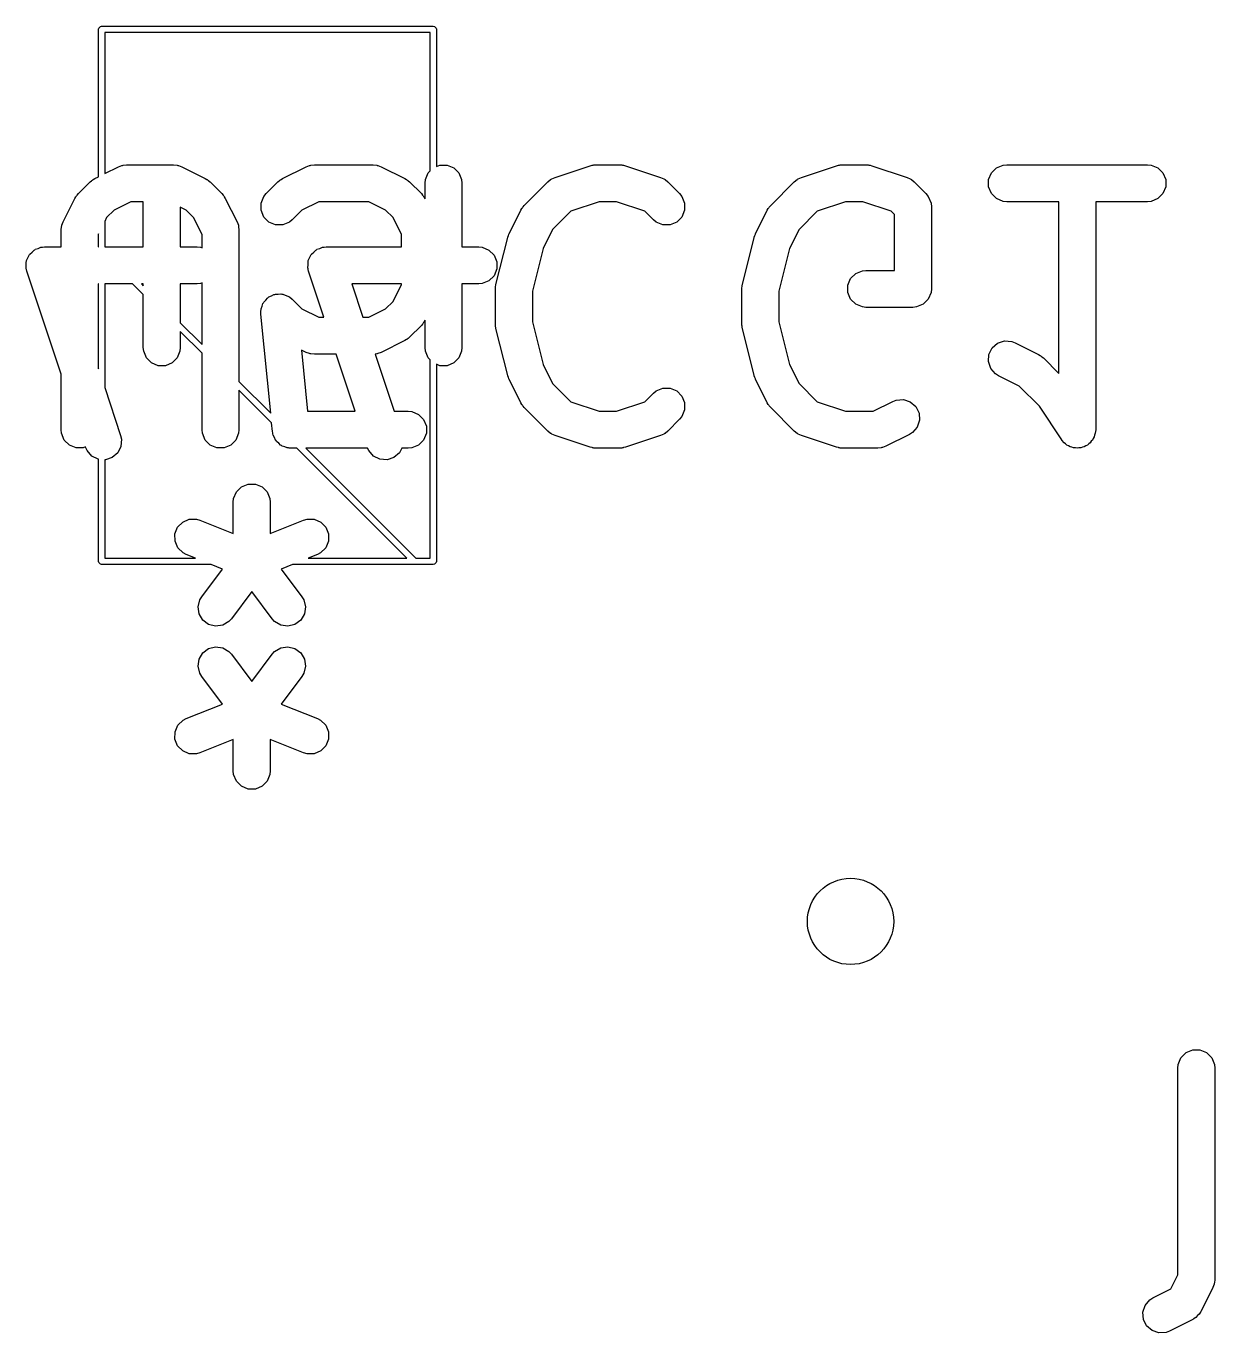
# Model space of a CAD drawing. Extents: x 0.2 to 1.77, y 0.23 to 1.37.
# Drawn here: x 1.3714 to 1.5614, y 0.6544 to 0.8631 of the extents above; entities that cross this region are included whole.
import ezdxf

# ---------------------------------------------------------------- set-up
doc = ezdxf.new("R2010")
doc.units = 0
doc.header["$MEASUREMENT"] = 0
doc.layers.add('BLACK', color=7, linetype='CONTINUOUS')

msp = doc.modelspace()

# ---------------------------------------------------------------- linework, layer by layer
at = {"layer": 'BLACK', "linetype": 'CONTINUOUS'}
for p, q in [((1.383, 0.86258), (1.38304, 0.86277)), ((1.383, 0.83903), (1.383, 0.86258)), ((1.38304, 0.86277), (1.38331, 0.86304)), ((1.38331, 0.86304), (1.3835, 0.86308)), ((1.3835, 0.86308), (1.4365, 0.86308)), ((1.384, 0.86208), (1.384, 0.83953)), ((1.436, 0.86208), (1.384, 0.86208)), ((1.436, 0.83996), (1.436, 0.86208)), ((1.4365, 0.86308), (1.43669, 0.86304)), ((1.43669, 0.86304), (1.43696, 0.86277)), ((1.43696, 0.86277), (1.437, 0.86258)), ((1.437, 0.86258), (1.437, 0.84066)), ((1.384, 0.83953), (1.38618, 0.84063)), ((1.38618, 0.84063), (1.38672, 0.84083)), ((1.38672, 0.84083), (1.38683, 0.84084)), ((1.38683, 0.84084), (1.38693, 0.84088)), ((1.38693, 0.84088), (1.3875, 0.84094)), ((1.3875, 0.84094), (1.395, 0.84094)), ((1.395, 0.84094), (1.39558, 0.84088)), ((1.39558, 0.84088), (1.39568, 0.84084)), ((1.39568, 0.84084), (1.39578, 0.84083)), ((1.39578, 0.84083), (1.39632, 0.84063)), ((1.39632, 0.84063), (1.40007, 0.83875)), ((1.41243, 0.83875), (1.41618, 0.84063)), ((1.41618, 0.84063), (1.41672, 0.84083)), ((1.41672, 0.84083), (1.41683, 0.84084)), ((1.41683, 0.84084), (1.41692, 0.84088)), ((1.41692, 0.84088), (1.4175, 0.84094)), ((1.4175, 0.84094), (1.42687, 0.84094)), ((1.42687, 0.84094), (1.42745, 0.84088)), ((1.42745, 0.84088), (1.42755, 0.84084)), ((1.42755, 0.84084), (1.42765, 0.84083)), ((1.42765, 0.84083), (1.42819, 0.84063)), ((1.42819, 0.84063), (1.43194, 0.83875)), ((1.43523, 0.83856), (1.43567, 0.83963)), ((1.43567, 0.83963), (1.436, 0.83996)), ((1.437, 0.84066), (1.43755, 0.84088)), ((1.43755, 0.84088), (1.4387, 0.84088)), ((1.4387, 0.84088), (1.43976, 0.84044)), ((1.43976, 0.84044), (1.44058, 0.83963)), ((1.44058, 0.83963), (1.44102, 0.83856)), ((1.45594, 0.83891), (1.46156, 0.84079)), ((1.46156, 0.84079), (1.46185, 0.84085)), ((1.46185, 0.84085), (1.46192, 0.84088)), ((1.46192, 0.84088), (1.46202, 0.84089)), ((1.46202, 0.84089), (1.46212, 0.84091)), ((1.46212, 0.84091), (1.4622, 0.84091)), ((1.4622, 0.84091), (1.46249, 0.84094)), ((1.46249, 0.84094), (1.46624, 0.84094)), ((1.46624, 0.84094), (1.46653, 0.84091)), ((1.46653, 0.84091), (1.46661, 0.84091)), ((1.46661, 0.84091), (1.46671, 0.84089)), ((1.46671, 0.84089), (1.46682, 0.84088)), ((1.46682, 0.84088), (1.46689, 0.84085)), ((1.46689, 0.84085), (1.46718, 0.84079)), ((1.46718, 0.84079), (1.4728, 0.83891)), ((1.49531, 0.83891), (1.50093, 0.84079)), ((1.50093, 0.84079), (1.50122, 0.84085)), ((1.50122, 0.84085), (1.50129, 0.84088)), ((1.50129, 0.84088), (1.50139, 0.84089)), ((1.50139, 0.84089), (1.50149, 0.84091)), ((1.50149, 0.84091), (1.50157, 0.84091)), ((1.50157, 0.84091), (1.50186, 0.84094)), ((1.50186, 0.84094), (1.50561, 0.84094)), ((1.50561, 0.84094), (1.5059, 0.84091)), ((1.5059, 0.84091), (1.50598, 0.84091)), ((1.50598, 0.84091), (1.50608, 0.84089)), ((1.50608, 0.84089), (1.50619, 0.84088)), ((1.50619, 0.84088), (1.50626, 0.84085)), ((1.50626, 0.84085), (1.50655, 0.84079)), ((1.50655, 0.84079), (1.51217, 0.83891)), ((1.52521, 0.83856), (1.52566, 0.83963)), ((1.52566, 0.83963), (1.52647, 0.84044)), ((1.52647, 0.84044), (1.52753, 0.84088)), ((1.52753, 0.84088), (1.52811, 0.84094)), ((1.52811, 0.84094), (1.55061, 0.84094)), ((1.55061, 0.84094), (1.55118, 0.84088)), ((1.55118, 0.84088), (1.55225, 0.84044)), ((1.55225, 0.84044), (1.55306, 0.83963)), ((1.55306, 0.83963), (1.5535, 0.83856)), ((1.37979, 0.83632), (1.38167, 0.8382)), ((1.38167, 0.8382), (1.38189, 0.83838)), ((1.38189, 0.83838), (1.38194, 0.83844)), ((1.38194, 0.83844), (1.38203, 0.8385)), ((1.38203, 0.8385), (1.38211, 0.83857)), ((1.38211, 0.83857), (1.38218, 0.8386)), ((1.38218, 0.8386), (1.38243, 0.83875)), ((1.38243, 0.83875), (1.383, 0.83903)), ((1.40007, 0.83875), (1.40032, 0.8386)), ((1.40032, 0.8386), (1.40039, 0.83857)), ((1.40039, 0.83857), (1.40047, 0.8385)), ((1.40047, 0.8385), (1.40056, 0.83844)), ((1.40056, 0.83844), (1.40061, 0.83838)), ((1.40061, 0.83838), (1.40084, 0.8382)), ((1.40084, 0.8382), (1.40271, 0.83632)), ((1.40979, 0.83632), (1.41166, 0.8382)), ((1.41166, 0.8382), (1.41189, 0.83838)), ((1.41189, 0.83838), (1.41194, 0.83844)), ((1.41194, 0.83844), (1.41203, 0.8385)), ((1.41203, 0.8385), (1.41211, 0.83857)), ((1.41211, 0.83857), (1.41218, 0.8386)), ((1.41218, 0.8386), (1.41243, 0.83875)), ((1.43194, 0.83875), (1.43219, 0.8386)), ((1.43219, 0.8386), (1.43226, 0.83857)), ((1.43226, 0.83857), (1.43234, 0.8385)), ((1.43234, 0.8385), (1.43243, 0.83844)), ((1.43243, 0.83844), (1.43248, 0.83838)), ((1.43248, 0.83838), (1.43271, 0.8382)), ((1.43271, 0.8382), (1.43459, 0.83632)), ((1.43517, 0.83799), (1.43523, 0.83856)), ((1.43517, 0.83549), (1.43517, 0.83799)), ((1.44102, 0.83856), (1.44107, 0.83799)), ((1.44107, 0.83799), (1.44107, 0.82781)), ((1.45103, 0.83445), (1.45478, 0.8382)), ((1.45478, 0.8382), (1.45523, 0.83857)), ((1.45523, 0.83857), (1.45533, 0.83861)), ((1.45533, 0.83861), (1.45541, 0.83868)), ((1.45541, 0.83868), (1.45594, 0.83891)), ((1.4728, 0.83891), (1.47333, 0.83868)), ((1.47333, 0.83868), (1.47341, 0.83861)), ((1.47341, 0.83861), (1.47351, 0.83857)), ((1.47351, 0.83857), (1.47396, 0.8382)), ((1.47396, 0.8382), (1.47583, 0.83632)), ((1.4904, 0.83445), (1.49415, 0.8382)), ((1.49415, 0.8382), (1.4946, 0.83857)), ((1.4946, 0.83857), (1.4947, 0.83861)), ((1.4947, 0.83861), (1.49478, 0.83868)), ((1.49478, 0.83868), (1.49531, 0.83891)), ((1.51217, 0.83891), (1.5127, 0.83868)), ((1.5127, 0.83868), (1.51278, 0.83861)), ((1.51278, 0.83861), (1.51288, 0.83857)), ((1.51288, 0.83857), (1.51333, 0.8382)), ((1.51333, 0.8382), (1.5152, 0.83632)), ((1.52521, 0.83741), (1.52521, 0.83856)), ((1.52566, 0.83634), (1.52521, 0.83741)), ((1.5535, 0.83741), (1.55306, 0.83634)), ((1.5535, 0.83856), (1.5535, 0.83741)), ((1.37736, 0.83181), (1.37924, 0.83556)), ((1.37924, 0.83556), (1.37939, 0.8358)), ((1.37939, 0.8358), (1.37942, 0.83588)), ((1.37942, 0.83588), (1.37949, 0.83596)), ((1.37949, 0.83596), (1.37955, 0.83605)), ((1.37955, 0.83605), (1.3796, 0.8361)), ((1.3796, 0.8361), (1.37979, 0.83632)), ((1.3882, 0.83503), (1.3855, 0.83368)), ((1.39017, 0.83503), (1.3882, 0.83503)), ((1.39017, 0.82781), (1.39017, 0.83503)), ((1.40271, 0.83632), (1.4029, 0.8361)), ((1.4029, 0.8361), (1.40296, 0.83605)), ((1.40296, 0.83605), (1.40301, 0.83596)), ((1.40301, 0.83596), (1.40308, 0.83588)), ((1.40308, 0.83588), (1.40311, 0.8358)), ((1.40311, 0.8358), (1.40327, 0.83556)), ((1.40327, 0.83556), (1.40514, 0.83181)), ((1.40898, 0.83481), (1.40942, 0.83588)), ((1.40942, 0.83588), (1.40979, 0.83632)), ((1.4182, 0.83503), (1.4155, 0.83368)), ((1.42618, 0.83503), (1.4182, 0.83503)), ((1.42887, 0.83368), (1.42618, 0.83503)), ((1.43459, 0.83632), (1.43477, 0.8361)), ((1.43477, 0.8361), (1.43483, 0.83605)), ((1.43483, 0.83605), (1.43489, 0.83596)), ((1.43489, 0.83596), (1.43495, 0.83588)), ((1.43495, 0.83588), (1.43498, 0.8358)), ((1.43498, 0.8358), (1.43514, 0.83556)), ((1.43514, 0.83556), (1.43517, 0.83549)), ((1.46297, 0.83503), (1.45846, 0.83353)), ((1.46576, 0.83503), (1.46297, 0.83503)), ((1.47027, 0.83353), (1.46576, 0.83503)), ((1.47583, 0.83632), (1.4762, 0.83588)), ((1.4762, 0.83588), (1.47664, 0.83481)), ((1.50234, 0.83503), (1.49783, 0.83353)), ((1.50513, 0.83503), (1.50234, 0.83503)), ((1.50964, 0.83353), (1.50513, 0.83503)), ((1.5152, 0.83632), (1.51557, 0.83588)), ((1.51557, 0.83588), (1.51601, 0.83481)), ((1.52647, 0.83553), (1.52566, 0.83634)), ((1.52753, 0.83509), (1.52647, 0.83553)), ((1.52811, 0.83503), (1.52753, 0.83509)), ((1.53641, 0.83503), (1.52811, 0.83503)), ((1.53641, 0.80762), (1.53641, 0.83503)), ((1.55061, 0.83503), (1.54231, 0.83503)), ((1.54231, 0.83503), (1.54231, 0.79861)), ((1.55118, 0.83509), (1.55061, 0.83503)), ((1.55225, 0.83553), (1.55118, 0.83509)), ((1.55306, 0.83634), (1.55225, 0.83553)), ((1.3855, 0.83368), (1.38431, 0.83249)), ((1.397, 0.83368), (1.39608, 0.83414)), ((1.39608, 0.83414), (1.39608, 0.82781)), ((1.3982, 0.83249), (1.397, 0.83368)), ((1.40898, 0.83366), (1.40898, 0.83481)), ((1.40942, 0.83259), (1.40898, 0.83366)), ((1.4155, 0.83368), (1.41396, 0.83215)), ((1.43007, 0.83249), (1.42887, 0.83368)), ((1.4486, 0.82993), (1.45048, 0.83368)), ((1.45048, 0.83368), (1.45063, 0.83393)), ((1.45063, 0.83393), (1.45066, 0.834)), ((1.45066, 0.834), (1.45073, 0.83408)), ((1.45073, 0.83408), (1.45079, 0.83417)), ((1.45079, 0.83417), (1.45085, 0.83422)), ((1.45085, 0.83422), (1.45103, 0.83445)), ((1.45846, 0.83353), (1.45555, 0.83061)), ((1.47165, 0.83215), (1.47027, 0.83353)), ((1.47664, 0.83366), (1.4762, 0.83259)), ((1.47664, 0.83481), (1.47664, 0.83366)), ((1.48797, 0.82993), (1.48985, 0.83368)), ((1.48985, 0.83368), (1.49, 0.83393)), ((1.49, 0.83393), (1.49003, 0.834)), ((1.49003, 0.834), (1.4901, 0.83408)), ((1.4901, 0.83408), (1.49016, 0.83417)), ((1.49016, 0.83417), (1.49022, 0.83422)), ((1.49022, 0.83422), (1.4904, 0.83445)), ((1.49783, 0.83353), (1.49492, 0.83061)), ((1.51016, 0.83301), (1.50964, 0.83353)), ((1.51016, 0.82406), (1.51016, 0.83301)), ((1.51601, 0.83481), (1.51606, 0.83424)), ((1.51606, 0.83424), (1.51606, 0.82111)), ((1.37705, 0.83049), (1.37711, 0.83106)), ((1.37711, 0.83106), (1.37715, 0.83116)), ((1.37715, 0.83116), (1.37716, 0.83127)), ((1.37716, 0.83127), (1.37736, 0.83181)), ((1.38431, 0.83249), (1.384, 0.83188)), ((1.384, 0.83188), (1.384, 0.82781)), ((1.39955, 0.82979), (1.3982, 0.83249)), ((1.40514, 0.83181), (1.40535, 0.83127)), ((1.40535, 0.83127), (1.40536, 0.83116)), ((1.40536, 0.83116), (1.4054, 0.83106)), ((1.4054, 0.83106), (1.40545, 0.83049)), ((1.41023, 0.83178), (1.40942, 0.83259)), ((1.4113, 0.83134), (1.41023, 0.83178)), ((1.41245, 0.83134), (1.4113, 0.83134)), ((1.41352, 0.83178), (1.41245, 0.83134)), ((1.41396, 0.83215), (1.41352, 0.83178)), ((1.43142, 0.82979), (1.43007, 0.83249)), ((1.4721, 0.83178), (1.47165, 0.83215)), ((1.47317, 0.83134), (1.4721, 0.83178)), ((1.47432, 0.83134), (1.47317, 0.83134)), ((1.47538, 0.83178), (1.47432, 0.83134)), ((1.4762, 0.83259), (1.47538, 0.83178)), ((1.37705, 0.82781), (1.37705, 0.83049)), ((1.383, 0.82988), (1.38296, 0.82979)), ((1.38296, 0.82979), (1.38296, 0.82781)), ((1.383, 0.82781), (1.383, 0.82988)), ((1.39955, 0.82767), (1.39955, 0.82979)), ((1.40545, 0.83049), (1.40545, 0.80633)), ((1.43142, 0.82781), (1.43142, 0.82979)), ((1.44651, 0.82183), (1.44838, 0.82933)), ((1.44838, 0.82933), (1.4484, 0.82937)), ((1.4484, 0.82939), (1.44849, 0.82963)), ((1.4484, 0.82937), (1.4484, 0.82939)), ((1.44849, 0.82963), (1.44857, 0.82987)), ((1.44857, 0.82987), (1.44859, 0.82989)), ((1.44859, 0.82989), (1.4486, 0.82993)), ((1.45555, 0.83061), (1.45403, 0.82758)), ((1.48588, 0.82183), (1.48775, 0.82933)), ((1.48775, 0.82933), (1.48777, 0.82937)), ((1.48777, 0.82939), (1.48786, 0.82963)), ((1.48777, 0.82937), (1.48777, 0.82939)), ((1.48786, 0.82963), (1.48795, 0.82987)), ((1.48795, 0.82987), (1.48796, 0.82989)), ((1.48796, 0.82989), (1.48797, 0.82993)), ((1.49492, 0.83061), (1.4934, 0.82758)), ((1.37192, 0.8265), (1.372, 0.82658)), ((1.372, 0.82658), (1.37205, 0.82667)), ((1.37205, 0.82667), (1.3724, 0.82698)), ((1.3724, 0.82698), (1.37274, 0.82732)), ((1.37274, 0.82732), (1.37284, 0.82736)), ((1.37284, 0.82736), (1.37292, 0.82743)), ((1.37292, 0.82743), (1.37337, 0.82758)), ((1.37337, 0.82758), (1.3738, 0.82776)), ((1.3738, 0.82776), (1.37395, 0.82777)), ((1.37395, 0.82777), (1.37401, 0.82779)), ((1.37401, 0.82779), (1.37409, 0.82779)), ((1.37409, 0.82779), (1.37438, 0.82781)), ((1.37438, 0.82781), (1.37705, 0.82781)), ((1.38296, 0.82781), (1.383, 0.82781)), ((1.384, 0.82781), (1.39017, 0.82781)), ((1.39608, 0.82781), (1.39875, 0.82781)), ((1.39875, 0.82781), (1.39933, 0.82776)), ((1.39933, 0.82776), (1.39955, 0.82767)), ((1.41692, 0.8265), (1.41699, 0.82658)), ((1.41699, 0.82658), (1.41704, 0.82667)), ((1.41704, 0.82667), (1.4174, 0.82698)), ((1.4174, 0.82698), (1.41773, 0.82732)), ((1.41773, 0.82732), (1.41783, 0.82736)), ((1.41783, 0.82736), (1.41791, 0.82743)), ((1.41791, 0.82743), (1.41836, 0.82758)), ((1.41836, 0.82758), (1.4188, 0.82776)), ((1.4188, 0.82776), (1.41895, 0.82777)), ((1.41895, 0.82777), (1.419, 0.82779)), ((1.419, 0.82779), (1.41908, 0.82779)), ((1.41908, 0.82779), (1.41937, 0.82781)), ((1.41937, 0.82781), (1.43142, 0.82781)), ((1.44107, 0.82781), (1.44375, 0.82781)), ((1.44375, 0.82781), (1.44432, 0.82776)), ((1.44432, 0.82776), (1.44539, 0.82732)), ((1.44539, 0.82732), (1.4462, 0.8265)), ((1.45403, 0.82758), (1.45232, 0.82075)), ((1.4934, 0.82758), (1.49169, 0.82075)), ((1.37145, 0.82449), (1.37148, 0.82496)), ((1.37148, 0.82434), (1.37145, 0.82449)), ((1.37148, 0.82544), (1.37152, 0.82554)), ((1.37148, 0.82496), (1.37148, 0.82544)), ((1.37152, 0.82554), (1.37153, 0.82564)), ((1.37153, 0.82564), (1.37174, 0.82606)), ((1.37174, 0.82606), (1.37192, 0.8265)), ((1.41644, 0.82449), (1.41648, 0.82496)), ((1.41648, 0.82434), (1.41644, 0.82449)), ((1.41648, 0.82544), (1.41652, 0.82554)), ((1.41648, 0.82496), (1.41648, 0.82544)), ((1.41652, 0.82554), (1.41653, 0.82564)), ((1.41653, 0.82564), (1.41674, 0.82606)), ((1.41674, 0.82606), (1.41692, 0.8265)), ((1.4462, 0.8265), (1.44664, 0.82544)), ((1.44664, 0.82544), (1.44664, 0.82429)), ((1.37148, 0.82429), (1.37148, 0.82434)), ((1.37151, 0.82421), (1.37148, 0.82429)), ((1.37158, 0.82393), (1.37151, 0.82421)), ((1.37705, 0.80751), (1.37158, 0.82393)), ((1.41648, 0.82429), (1.41648, 0.82434)), ((1.41651, 0.82421), (1.41648, 0.82429)), ((1.41657, 0.82393), (1.41651, 0.82421)), ((1.41903, 0.81657), (1.41657, 0.82393)), ((1.44539, 0.82241), (1.44432, 0.82197)), ((1.4462, 0.82322), (1.44539, 0.82241)), ((1.44664, 0.82429), (1.4462, 0.82322)), ((1.50272, 0.82169), (1.50316, 0.82275)), ((1.50316, 0.82275), (1.50397, 0.82357)), ((1.50397, 0.82357), (1.50504, 0.82401)), ((1.50504, 0.82401), (1.50561, 0.82406)), ((1.50561, 0.82406), (1.51016, 0.82406)), ((1.383, 0.82191), (1.38296, 0.82191)), ((1.38296, 0.82191), (1.38296, 0.80847)), ((1.383, 0.80834), (1.383, 0.82191)), ((1.38846, 0.82191), (1.384, 0.82191)), ((1.384, 0.82191), (1.384, 0.80534)), ((1.39017, 0.8202), (1.38846, 0.82191)), ((1.39017, 0.82191), (1.38988, 0.82191)), ((1.38988, 0.82191), (1.39017, 0.82161)), ((1.39017, 0.82161), (1.39017, 0.82191)), ((1.39875, 0.82191), (1.39608, 0.82191)), ((1.39608, 0.82191), (1.39608, 0.81571)), ((1.39933, 0.82197), (1.39875, 0.82191)), ((1.39955, 0.82206), (1.39933, 0.82197)), ((1.39955, 0.81224), (1.39955, 0.82206)), ((1.41173, 0.82026), (1.41216, 0.8203)), ((1.41216, 0.8203), (1.4123, 0.82026)), ((1.43142, 0.82191), (1.42347, 0.82191)), ((1.42347, 0.82191), (1.42525, 0.81657)), ((1.43007, 0.81911), (1.43142, 0.82181)), ((1.43142, 0.82181), (1.43142, 0.82191)), ((1.44375, 0.82191), (1.44107, 0.82191)), ((1.44107, 0.82191), (1.44107, 0.81174)), ((1.44432, 0.82197), (1.44375, 0.82191)), ((1.44642, 0.82126), (1.44645, 0.82147)), ((1.44643, 0.82121), (1.44642, 0.82126)), ((1.44642, 0.82111), (1.44643, 0.82121)), ((1.44642, 0.81549), (1.44642, 0.82111)), ((1.44645, 0.82147), (1.44647, 0.82169)), ((1.44647, 0.82169), (1.44649, 0.82173)), ((1.44649, 0.82173), (1.44651, 0.82183)), ((1.45232, 0.82075), (1.45232, 0.81585)), ((1.48579, 0.82126), (1.48582, 0.82147)), ((1.4858, 0.82121), (1.48579, 0.82126)), ((1.48579, 0.82111), (1.4858, 0.82121)), ((1.48579, 0.81549), (1.48579, 0.82111)), ((1.48582, 0.82147), (1.48584, 0.82169)), ((1.48584, 0.82169), (1.48586, 0.82173)), ((1.48586, 0.82173), (1.48588, 0.82183)), ((1.49169, 0.82075), (1.49169, 0.81585)), ((1.50272, 0.82054), (1.50272, 0.82169)), ((1.50316, 0.81947), (1.50272, 0.82054)), ((1.51601, 0.82054), (1.51557, 0.81947)), ((1.51606, 0.82111), (1.51601, 0.82054)), ((1.39017, 0.81174), (1.39017, 0.8202)), ((1.40898, 0.81794), (1.40914, 0.81834)), ((1.40914, 0.81834), (1.40927, 0.81875)), ((1.40927, 0.81875), (1.40936, 0.81887)), ((1.40936, 0.81887), (1.40942, 0.819)), ((1.40942, 0.819), (1.40972, 0.81931)), ((1.40972, 0.81931), (1.41, 0.81964)), ((1.41, 0.81964), (1.41013, 0.81971)), ((1.41013, 0.81971), (1.41023, 0.81982)), ((1.41023, 0.81982), (1.41063, 0.81998)), ((1.41063, 0.81998), (1.41101, 0.82019)), ((1.41101, 0.82019), (1.41116, 0.8202)), ((1.41116, 0.8202), (1.4113, 0.82026)), ((1.4113, 0.82026), (1.41173, 0.82026)), ((1.4123, 0.82026), (1.41245, 0.82026)), ((1.41245, 0.82026), (1.41285, 0.82009)), ((1.41285, 0.82009), (1.41326, 0.81997)), ((1.41326, 0.81997), (1.41338, 0.81987)), ((1.41338, 0.81987), (1.41352, 0.81982)), ((1.41352, 0.81982), (1.41396, 0.81945)), ((1.41396, 0.81945), (1.4155, 0.81791)), ((1.42887, 0.81791), (1.43007, 0.81911)), ((1.50397, 0.81866), (1.50316, 0.81947)), ((1.50504, 0.81822), (1.50397, 0.81866)), ((1.50561, 0.81816), (1.50504, 0.81822)), ((1.51369, 0.81822), (1.51311, 0.81816)), ((1.51475, 0.81866), (1.51369, 0.81822)), ((1.51557, 0.81947), (1.51475, 0.81866)), ((1.40894, 0.81765), (1.40898, 0.81779)), ((1.40894, 0.81707), (1.40894, 0.81765)), ((1.41052, 0.80127), (1.40894, 0.81707)), ((1.40898, 0.81779), (1.40898, 0.81794)), ((1.4155, 0.81791), (1.4182, 0.81657)), ((1.4182, 0.81657), (1.41903, 0.81657)), ((1.42525, 0.81657), (1.42618, 0.81657)), ((1.42618, 0.81657), (1.42887, 0.81791)), ((1.43517, 0.8161), (1.43514, 0.81604)), ((1.43517, 0.81174), (1.43517, 0.8161)), ((1.51311, 0.81816), (1.50561, 0.81816)), ((1.39608, 0.81571), (1.39955, 0.81224)), ((1.39955, 0.81082), (1.39608, 0.81429)), ((1.39608, 0.81429), (1.39608, 0.81174)), ((1.43459, 0.81527), (1.43271, 0.8134)), ((1.43477, 0.8155), (1.43459, 0.81527)), ((1.43483, 0.81555), (1.43477, 0.8155)), ((1.43489, 0.81564), (1.43483, 0.81555)), ((1.43495, 0.81572), (1.43489, 0.81564)), ((1.43498, 0.81579), (1.43495, 0.81572)), ((1.43514, 0.81604), (1.43498, 0.81579)), ((1.44643, 0.81539), (1.44642, 0.81549)), ((1.44642, 0.81534), (1.44643, 0.81539)), ((1.44645, 0.81513), (1.44642, 0.81534)), ((1.44647, 0.81491), (1.44645, 0.81513)), ((1.44649, 0.81487), (1.44647, 0.81491)), ((1.44651, 0.81477), (1.44649, 0.81487)), ((1.44838, 0.80727), (1.44651, 0.81477)), ((1.45232, 0.81585), (1.45403, 0.80902)), ((1.4858, 0.81539), (1.48579, 0.81549)), ((1.48579, 0.81534), (1.4858, 0.81539)), ((1.48582, 0.81513), (1.48579, 0.81534)), ((1.48584, 0.81491), (1.48582, 0.81513)), ((1.48586, 0.81487), (1.48584, 0.81491)), ((1.48588, 0.81477), (1.48586, 0.81487)), ((1.48775, 0.80727), (1.48588, 0.81477)), ((1.49169, 0.81585), (1.4934, 0.80902)), ((1.43194, 0.81285), (1.42819, 0.81097)), ((1.43219, 0.813), (1.43194, 0.81285)), ((1.43226, 0.81303), (1.43219, 0.813)), ((1.43234, 0.8131), (1.43226, 0.81303)), ((1.43243, 0.81316), (1.43234, 0.8131)), ((1.43248, 0.81321), (1.43243, 0.81316)), ((1.43271, 0.8134), (1.43248, 0.81321)), ((1.52578, 0.81167), (1.52665, 0.81243)), ((1.52665, 0.81243), (1.52774, 0.81279)), ((1.52774, 0.81279), (1.52889, 0.81271)), ((1.52889, 0.81271), (1.52943, 0.8125)), ((1.52943, 0.8125), (1.53318, 0.81063)), ((1.39023, 0.81116), (1.39017, 0.81174)), ((1.39067, 0.8101), (1.39023, 0.81116)), ((1.39149, 0.80928), (1.39067, 0.8101)), ((1.39558, 0.8101), (1.39477, 0.80928)), ((1.39602, 0.81116), (1.39558, 0.8101)), ((1.39608, 0.81174), (1.39602, 0.81116)), ((1.39955, 0.79861), (1.39955, 0.81082)), ((1.41618, 0.81097), (1.41544, 0.81134)), ((1.41544, 0.81134), (1.41642, 0.80157)), ((1.41672, 0.81077), (1.41618, 0.81097)), ((1.41683, 0.81076), (1.41672, 0.81077)), ((1.41692, 0.81072), (1.41683, 0.81076)), ((1.4175, 0.81066), (1.41692, 0.81072)), ((1.421, 0.81066), (1.4175, 0.81066)), ((1.42403, 0.80157), (1.421, 0.81066)), ((1.42745, 0.81072), (1.42721, 0.81069)), ((1.42721, 0.81069), (1.43025, 0.80157)), ((1.42755, 0.81076), (1.42745, 0.81072)), ((1.42765, 0.81077), (1.42755, 0.81076)), ((1.42819, 0.81097), (1.42765, 0.81077)), ((1.43523, 0.81116), (1.43517, 0.81174)), ((1.43567, 0.8101), (1.43523, 0.81116)), ((1.436, 0.80976), (1.43567, 0.8101)), ((1.44058, 0.8101), (1.43976, 0.80928)), ((1.44102, 0.81116), (1.44058, 0.8101)), ((1.44107, 0.81174), (1.44102, 0.81116)), ((1.52518, 0.80949), (1.52526, 0.81064)), ((1.52526, 0.81064), (1.52578, 0.81167)), ((1.53318, 0.81063), (1.53343, 0.81047)), ((1.53343, 0.81047), (1.5335, 0.81044)), ((1.5335, 0.81044), (1.53358, 0.81038)), ((1.53358, 0.81038), (1.53367, 0.81032)), ((1.53367, 0.81032), (1.53372, 0.81026)), ((1.53372, 0.81026), (1.53395, 0.81008)), ((1.53395, 0.81008), (1.53641, 0.80762)), ((1.38296, 0.80847), (1.383, 0.80834)), ((1.39255, 0.80884), (1.39149, 0.80928)), ((1.3937, 0.80884), (1.39255, 0.80884)), ((1.39477, 0.80928), (1.3937, 0.80884)), ((1.436, 0.77808), (1.436, 0.80976)), ((1.43755, 0.80884), (1.437, 0.80907)), ((1.437, 0.80907), (1.437, 0.77758)), ((1.4387, 0.80884), (1.43755, 0.80884)), ((1.43976, 0.80928), (1.4387, 0.80884)), ((1.45403, 0.80902), (1.45555, 0.80599)), ((1.4934, 0.80902), (1.49492, 0.80599)), ((1.52554, 0.8084), (1.52518, 0.80949)), ((1.5263, 0.80753), (1.52554, 0.8084)), ((1.37705, 0.79861), (1.37705, 0.80751)), ((1.40545, 0.80633), (1.41052, 0.80127)), ((1.4484, 0.80723), (1.44838, 0.80727)), ((1.4484, 0.80721), (1.4484, 0.80723)), ((1.44849, 0.80697), (1.4484, 0.80721)), ((1.44857, 0.80673), (1.44849, 0.80697)), ((1.44859, 0.80671), (1.44857, 0.80673)), ((1.4486, 0.80667), (1.44859, 0.80671)), ((1.45048, 0.80292), (1.4486, 0.80667)), ((1.45555, 0.80599), (1.45846, 0.80307)), ((1.48777, 0.80723), (1.48775, 0.80727)), ((1.48777, 0.80721), (1.48777, 0.80723)), ((1.48786, 0.80697), (1.48777, 0.80721)), ((1.48795, 0.80673), (1.48786, 0.80697)), ((1.48796, 0.80671), (1.48795, 0.80673)), ((1.48797, 0.80667), (1.48796, 0.80671)), ((1.48985, 0.80292), (1.48797, 0.80667)), ((1.49492, 0.80599), (1.49783, 0.80307)), ((1.52679, 0.80722), (1.5263, 0.80753)), ((1.53011, 0.80556), (1.52679, 0.80722)), ((1.384, 0.80534), (1.38655, 0.79767)), ((1.41067, 0.7997), (1.40545, 0.80492)), ((1.40545, 0.80492), (1.40545, 0.79861)), ((1.47027, 0.80307), (1.47165, 0.80445)), ((1.47165, 0.80445), (1.4721, 0.80482)), ((1.4721, 0.80482), (1.47317, 0.80526)), ((1.47317, 0.80526), (1.47432, 0.80526)), ((1.47432, 0.80526), (1.47538, 0.80482)), ((1.47538, 0.80482), (1.4762, 0.804)), ((1.4762, 0.804), (1.47664, 0.80294)), ((1.53331, 0.80236), (1.53011, 0.80556)), ((1.41642, 0.80157), (1.42403, 0.80157)), ((1.43025, 0.80157), (1.4325, 0.80157)), ((1.4325, 0.80157), (1.43307, 0.80151)), ((1.43307, 0.80151), (1.43414, 0.80107)), ((1.45063, 0.80267), (1.45048, 0.80292)), ((1.45066, 0.8026), (1.45063, 0.80267)), ((1.45073, 0.80252), (1.45066, 0.8026)), ((1.45079, 0.80243), (1.45073, 0.80252)), ((1.45085, 0.80238), (1.45079, 0.80243)), ((1.45103, 0.80215), (1.45085, 0.80238)), ((1.45478, 0.7984), (1.45103, 0.80215)), ((1.45846, 0.80307), (1.46297, 0.80157)), ((1.46297, 0.80157), (1.46576, 0.80157)), ((1.46576, 0.80157), (1.47027, 0.80307)), ((1.47664, 0.80179), (1.4762, 0.80072)), ((1.47664, 0.80294), (1.47664, 0.80179)), ((1.49, 0.80267), (1.48985, 0.80292)), ((1.49003, 0.8026), (1.49, 0.80267)), ((1.4901, 0.80252), (1.49003, 0.8026)), ((1.49016, 0.80243), (1.4901, 0.80252)), ((1.49022, 0.80238), (1.49016, 0.80243)), ((1.4904, 0.80215), (1.49022, 0.80238)), ((1.49415, 0.7984), (1.4904, 0.80215)), ((1.49783, 0.80307), (1.50234, 0.80157)), ((1.50234, 0.80157), (1.50679, 0.80157)), ((1.50679, 0.80157), (1.50992, 0.80313)), ((1.50992, 0.80313), (1.51046, 0.80334)), ((1.51046, 0.80334), (1.51161, 0.80342)), ((1.51161, 0.80342), (1.5127, 0.80305)), ((1.5127, 0.80305), (1.51357, 0.8023)), ((1.51357, 0.8023), (1.51409, 0.80127)), ((1.5369, 0.79698), (1.53331, 0.80236)), ((1.41081, 0.79832), (1.41067, 0.7997)), ((1.43414, 0.80107), (1.43495, 0.80026)), ((1.43495, 0.80026), (1.43539, 0.79919)), ((1.47583, 0.80028), (1.47396, 0.7984)), ((1.4762, 0.80072), (1.47583, 0.80028)), ((1.51417, 0.80012), (1.5138, 0.79903)), ((1.51409, 0.80127), (1.51417, 0.80012)), ((1.37711, 0.79804), (1.37705, 0.79861)), ((1.37755, 0.79697), (1.37711, 0.79804)), ((1.38655, 0.79767), (1.38668, 0.79711)), ((1.3996, 0.79804), (1.39955, 0.79861)), ((1.40005, 0.79697), (1.3996, 0.79804)), ((1.4054, 0.79804), (1.40496, 0.79697)), ((1.40545, 0.79861), (1.4054, 0.79804)), ((1.41085, 0.79811), (1.41081, 0.79832)), ((1.41085, 0.79804), (1.41085, 0.79811)), ((1.41088, 0.79797), (1.41085, 0.79804)), ((1.41093, 0.79775), (1.41088, 0.79797)), ((1.41113, 0.79737), (1.41093, 0.79775)), ((1.41129, 0.79697), (1.41113, 0.79737)), ((1.43539, 0.79804), (1.43495, 0.79697)), ((1.43539, 0.79919), (1.43539, 0.79804)), ((1.45523, 0.79803), (1.45478, 0.7984)), ((1.45533, 0.79799), (1.45523, 0.79803)), ((1.45541, 0.79792), (1.45533, 0.79799)), ((1.45594, 0.79769), (1.45541, 0.79792)), ((1.46156, 0.79581), (1.45594, 0.79769)), ((1.4728, 0.79769), (1.46718, 0.79581)), ((1.47333, 0.79792), (1.4728, 0.79769)), ((1.47341, 0.79799), (1.47333, 0.79792)), ((1.47351, 0.79803), (1.47341, 0.79799)), ((1.47396, 0.7984), (1.47351, 0.79803)), ((1.4946, 0.79803), (1.49415, 0.7984)), ((1.4947, 0.79799), (1.4946, 0.79803)), ((1.49478, 0.79792), (1.4947, 0.79799)), ((1.49531, 0.79769), (1.49478, 0.79792)), ((1.50093, 0.79581), (1.49531, 0.79769)), ((1.51256, 0.79785), (1.50881, 0.79597)), ((1.51305, 0.79816), (1.51256, 0.79785)), ((1.5138, 0.79903), (1.51305, 0.79816)), ((1.54209, 0.79748), (1.54192, 0.79724)), ((1.54214, 0.79777), (1.54209, 0.79748)), ((1.54225, 0.79804), (1.54214, 0.79777)), ((1.54231, 0.79861), (1.54225, 0.79804)), ((1.54231, 0.79861), (1.54231, 0.79861)), ((1.54231, 0.79861), (1.54231, 0.79861)), ((1.54231, 0.79861), (1.54231, 0.79861)), ((1.37836, 0.79616), (1.37755, 0.79697)), ((1.37943, 0.79572), (1.37836, 0.79616)), ((1.38058, 0.79572), (1.37943, 0.79572)), ((1.38093, 0.79587), (1.38058, 0.79572)), ((1.38095, 0.79581), (1.38093, 0.79587)), ((1.38119, 0.79528), (1.38095, 0.79581)), ((1.38194, 0.79441), (1.38119, 0.79528)), ((1.3866, 0.79596), (1.38609, 0.79493)), ((1.38668, 0.79711), (1.3866, 0.79596)), ((1.40086, 0.79616), (1.40005, 0.79697)), ((1.40192, 0.79572), (1.40086, 0.79616)), ((1.40308, 0.79572), (1.40192, 0.79572)), ((1.40414, 0.79616), (1.40308, 0.79572)), ((1.40496, 0.79697), (1.40414, 0.79616)), ((1.4114, 0.79687), (1.41129, 0.79697)), ((1.41147, 0.79674), (1.4114, 0.79687)), ((1.4118, 0.79647), (1.41147, 0.79674)), ((1.41211, 0.79616), (1.4118, 0.79647)), ((1.41225, 0.7961), (1.41211, 0.79616)), ((1.41236, 0.79601), (1.41225, 0.7961)), ((1.41277, 0.79588), (1.41236, 0.79601)), ((1.41317, 0.79572), (1.41277, 0.79588)), ((1.41339, 0.7957), (1.41317, 0.79572)), ((1.41346, 0.79568), (1.41339, 0.7957)), ((1.41354, 0.79568), (1.41346, 0.79568)), ((1.41375, 0.79566), (1.41354, 0.79568)), ((1.41471, 0.79566), (1.41375, 0.79566)), ((1.43229, 0.77808), (1.41471, 0.79566)), ((1.42601, 0.79566), (1.41612, 0.79566)), ((1.41612, 0.79566), (1.43371, 0.77808)), ((1.42618, 0.79528), (1.42601, 0.79566)), ((1.42694, 0.79441), (1.42618, 0.79528)), ((1.43145, 0.79566), (1.43108, 0.79493)), ((1.4325, 0.79566), (1.43145, 0.79566)), ((1.43307, 0.79572), (1.4325, 0.79566)), ((1.43414, 0.79616), (1.43307, 0.79572)), ((1.43495, 0.79697), (1.43414, 0.79616)), ((1.46185, 0.79575), (1.46156, 0.79581)), ((1.46192, 0.79572), (1.46185, 0.79575)), ((1.46202, 0.79571), (1.46192, 0.79572)), ((1.46212, 0.79569), (1.46202, 0.79571)), ((1.4622, 0.79569), (1.46212, 0.79569)), ((1.46249, 0.79566), (1.4622, 0.79569)), ((1.46624, 0.79566), (1.46249, 0.79566)), ((1.46653, 0.79569), (1.46624, 0.79566)), ((1.46661, 0.79569), (1.46653, 0.79569)), ((1.46671, 0.79571), (1.46661, 0.79569)), ((1.46682, 0.79572), (1.46671, 0.79571)), ((1.46689, 0.79575), (1.46682, 0.79572)), ((1.46718, 0.79581), (1.46689, 0.79575)), ((1.50122, 0.79575), (1.50093, 0.79581)), ((1.50129, 0.79572), (1.50122, 0.79575)), ((1.50139, 0.79571), (1.50129, 0.79572)), ((1.50149, 0.79569), (1.50139, 0.79571)), ((1.50157, 0.79569), (1.50149, 0.79569)), ((1.50186, 0.79566), (1.50157, 0.79569)), ((1.50749, 0.79566), (1.50186, 0.79566)), ((1.50806, 0.79572), (1.50749, 0.79566)), ((1.50816, 0.79576), (1.50806, 0.79572)), ((1.50827, 0.79577), (1.50816, 0.79576)), ((1.50881, 0.79597), (1.50827, 0.79577)), ((1.5369, 0.79697), (1.5369, 0.79698)), ((1.5369, 0.79698), (1.5369, 0.79698)), ((1.53691, 0.79697), (1.5369, 0.79697)), ((1.53727, 0.79653), (1.53691, 0.79697)), ((1.53751, 0.79637), (1.53727, 0.79653)), ((1.53772, 0.79616), (1.53751, 0.79637)), ((1.53799, 0.79605), (1.53772, 0.79616)), ((1.53823, 0.79589), (1.53799, 0.79605)), ((1.53851, 0.79583), (1.53823, 0.79589)), ((1.53878, 0.79572), (1.53851, 0.79583)), ((1.53907, 0.79572), (1.53878, 0.79572)), ((1.53936, 0.79566), (1.53907, 0.79572)), ((1.53964, 0.79572), (1.53936, 0.79566)), ((1.53993, 0.79572), (1.53964, 0.79572)), ((1.5402, 0.79583), (1.53993, 0.79572)), ((1.54049, 0.79589), (1.5402, 0.79583)), ((1.54073, 0.79605), (1.54049, 0.79589)), ((1.541, 0.79616), (1.54073, 0.79605)), ((1.5412, 0.79636), (1.541, 0.79616)), ((1.54144, 0.79652), (1.5412, 0.79636)), ((1.54161, 0.79677), (1.54144, 0.79652)), ((1.54181, 0.79697), (1.54161, 0.79677)), ((1.54192, 0.79724), (1.54181, 0.79697)), ((1.38297, 0.79389), (1.38194, 0.79441)), ((1.383, 0.79389), (1.38297, 0.79389)), ((1.383, 0.77758), (1.383, 0.79389)), ((1.38412, 0.79381), (1.384, 0.79382)), ((1.384, 0.79382), (1.384, 0.77808)), ((1.38522, 0.79417), (1.38412, 0.79381)), ((1.38609, 0.79493), (1.38522, 0.79417)), ((1.42797, 0.79389), (1.42694, 0.79441)), ((1.42912, 0.79381), (1.42797, 0.79389)), ((1.43021, 0.79417), (1.42912, 0.79381)), ((1.43108, 0.79493), (1.43021, 0.79417)), ((1.40504, 0.78868), (1.40586, 0.7895)), ((1.40586, 0.7895), (1.40692, 0.78994)), ((1.40692, 0.78994), (1.40808, 0.78994)), ((1.40808, 0.78994), (1.40914, 0.7895)), ((1.40914, 0.7895), (1.40996, 0.78868)), ((1.40455, 0.78704), (1.4046, 0.78762)), ((1.40455, 0.78203), (1.40455, 0.78704)), ((1.4046, 0.78762), (1.40504, 0.78868)), ((1.40996, 0.78868), (1.4104, 0.78762)), ((1.4104, 0.78762), (1.41045, 0.78704)), ((1.41045, 0.78704), (1.41045, 0.78203)), ((1.39522, 0.78196), (1.39565, 0.78303)), ((1.39565, 0.78303), (1.39646, 0.78385)), ((1.39646, 0.78385), (1.39751, 0.78431)), ((1.39751, 0.78431), (1.39867, 0.78432)), ((1.39867, 0.78432), (1.39922, 0.78416)), ((1.39922, 0.78416), (1.40455, 0.78203)), ((1.41045, 0.78203), (1.41578, 0.78416)), ((1.41578, 0.78416), (1.41633, 0.78432)), ((1.41633, 0.78432), (1.41749, 0.78431)), ((1.41749, 0.78431), (1.41854, 0.78385)), ((1.41854, 0.78385), (1.41935, 0.78303)), ((1.41935, 0.78303), (1.41978, 0.78196)), ((1.39524, 0.78081), (1.39522, 0.78196)), ((1.39569, 0.77975), (1.39524, 0.78081)), ((1.41976, 0.78081), (1.41931, 0.77975)), ((1.41978, 0.78196), (1.41976, 0.78081)), ((1.39652, 0.77894), (1.39569, 0.77975)), ((1.39703, 0.77868), (1.39652, 0.77894)), ((1.39852, 0.77808), (1.39703, 0.77868)), ((1.41797, 0.77868), (1.41648, 0.77808)), ((1.41848, 0.77894), (1.41797, 0.77868)), ((1.41931, 0.77975), (1.41848, 0.77894)), ((1.38304, 0.77739), (1.383, 0.77758)), ((1.38331, 0.77712), (1.38304, 0.77739)), ((1.3835, 0.77708), (1.38331, 0.77712)), ((1.40102, 0.77708), (1.3835, 0.77708)), ((1.384, 0.77808), (1.39852, 0.77808)), ((1.40283, 0.77636), (1.40102, 0.77708)), ((1.41398, 0.77708), (1.41217, 0.77636)), ((1.4365, 0.77708), (1.41398, 0.77708)), ((1.41648, 0.77808), (1.43229, 0.77808)), ((1.43371, 0.77808), (1.436, 0.77808)), ((1.43669, 0.77712), (1.4365, 0.77708)), ((1.43696, 0.77739), (1.43669, 0.77712)), ((1.437, 0.77758), (1.43696, 0.77739)), ((1.39951, 0.77194), (1.40283, 0.77636)), ((1.41217, 0.77636), (1.41549, 0.77194)), ((1.4075, 0.77275), (1.40424, 0.7684)), ((1.41076, 0.7684), (1.4075, 0.77275)), ((1.39893, 0.77033), (1.39921, 0.77145)), ((1.39909, 0.76919), (1.39893, 0.77033)), ((1.39921, 0.77145), (1.39951, 0.77194)), ((1.41549, 0.77194), (1.41579, 0.77145)), ((1.41579, 0.77145), (1.41607, 0.77033)), ((1.41607, 0.77033), (1.41591, 0.76919)), ((1.39968, 0.7682), (1.39909, 0.76919)), ((1.4006, 0.76751), (1.39968, 0.7682)), ((1.40424, 0.7684), (1.40385, 0.76797)), ((1.41115, 0.76797), (1.41076, 0.7684)), ((1.41532, 0.7682), (1.4144, 0.76751)), ((1.41591, 0.76919), (1.41532, 0.7682)), ((1.40171, 0.76722), (1.4006, 0.76751)), ((1.40286, 0.76738), (1.40171, 0.76722)), ((1.40385, 0.76797), (1.40286, 0.76738)), ((1.41214, 0.76738), (1.41115, 0.76797)), ((1.41328, 0.76722), (1.41214, 0.76738)), ((1.4144, 0.76751), (1.41328, 0.76722)), ((1.4006, 0.76365), (1.40171, 0.76394)), ((1.40171, 0.76394), (1.40286, 0.76377)), ((1.41214, 0.76377), (1.41328, 0.76394)), ((1.41328, 0.76394), (1.4144, 0.76365)), ((1.39893, 0.76083), (1.39909, 0.76197)), ((1.39909, 0.76197), (1.39968, 0.76296)), ((1.39968, 0.76296), (1.4006, 0.76365)), ((1.40286, 0.76377), (1.40385, 0.76319)), ((1.40385, 0.76319), (1.40424, 0.76276)), ((1.40424, 0.76276), (1.4075, 0.75841)), ((1.4075, 0.75841), (1.41076, 0.76276)), ((1.41076, 0.76276), (1.41115, 0.76319)), ((1.41115, 0.76319), (1.41214, 0.76377)), ((1.4144, 0.76365), (1.41532, 0.76296)), ((1.41532, 0.76296), (1.41591, 0.76197)), ((1.41591, 0.76197), (1.41607, 0.76083)), ((1.39921, 0.75971), (1.39893, 0.76083)), ((1.41607, 0.76083), (1.41579, 0.75971)), ((1.39951, 0.75922), (1.39921, 0.75971)), ((1.40283, 0.7548), (1.39951, 0.75922)), ((1.41549, 0.75922), (1.41217, 0.7548)), ((1.41579, 0.75971), (1.41549, 0.75922)), ((1.39703, 0.75248), (1.40283, 0.7548)), ((1.41217, 0.7548), (1.41797, 0.75248)), ((1.39524, 0.75035), (1.39569, 0.75141)), ((1.39569, 0.75141), (1.39652, 0.75221)), ((1.39652, 0.75221), (1.39703, 0.75248)), ((1.41797, 0.75248), (1.41848, 0.75221)), ((1.41848, 0.75221), (1.41931, 0.75141)), ((1.41931, 0.75141), (1.41976, 0.75035)), ((1.39522, 0.7492), (1.39524, 0.75035)), ((1.41976, 0.75035), (1.41978, 0.7492)), ((1.39565, 0.74813), (1.39522, 0.7492)), ((1.39646, 0.7473), (1.39565, 0.74813)), ((1.39751, 0.74685), (1.39646, 0.7473)), ((1.40455, 0.74913), (1.39922, 0.747)), ((1.40455, 0.74411), (1.40455, 0.74913)), ((1.41578, 0.747), (1.41045, 0.74913)), ((1.41045, 0.74913), (1.41045, 0.74411)), ((1.41854, 0.7473), (1.41749, 0.74685)), ((1.41935, 0.74813), (1.41854, 0.7473)), ((1.41978, 0.7492), (1.41935, 0.74813)), ((1.39867, 0.74684), (1.39751, 0.74685)), ((1.39922, 0.747), (1.39867, 0.74684)), ((1.41633, 0.74684), (1.41578, 0.747)), ((1.41749, 0.74685), (1.41633, 0.74684)), ((1.4046, 0.74354), (1.40455, 0.74411)), ((1.40504, 0.74247), (1.4046, 0.74354)), ((1.4104, 0.74354), (1.40996, 0.74247)), ((1.41045, 0.74411), (1.4104, 0.74354)), ((1.40586, 0.74166), (1.40504, 0.74247)), ((1.40692, 0.74122), (1.40586, 0.74166)), ((1.40808, 0.74122), (1.40692, 0.74122)), ((1.40914, 0.74166), (1.40808, 0.74122)), ((1.40996, 0.74247), (1.40914, 0.74166)), ((1.55676, 0.69912), (1.55782, 0.69956)), ((1.55782, 0.69956), (1.55897, 0.69956)), ((1.55897, 0.69956), (1.56004, 0.69912)), ((1.55545, 0.69666), (1.5555, 0.69724)), ((1.5555, 0.69724), (1.55594, 0.6983)), ((1.55594, 0.6983), (1.55676, 0.69912)), ((1.56004, 0.69912), (1.56085, 0.6983)), ((1.56085, 0.6983), (1.56129, 0.69724)), ((1.56129, 0.69724), (1.56135, 0.69666)), ((1.55545, 0.66361), (1.55545, 0.69666)), ((1.56135, 0.69666), (1.56135, 0.66291)), ((1.55432, 0.66137), (1.55545, 0.66361)), ((1.56125, 0.66214), (1.56104, 0.66159)), ((1.56129, 0.66234), (1.56125, 0.66224)), ((1.56125, 0.66224), (1.56125, 0.66214)), ((1.56135, 0.66291), (1.56129, 0.66234)), ((1.55021, 0.65875), (1.55096, 0.65962)), ((1.55096, 0.65962), (1.55145, 0.65993)), ((1.55145, 0.65993), (1.55432, 0.66137)), ((1.56104, 0.66159), (1.55917, 0.65784)), ((1.54985, 0.65766), (1.55021, 0.65875)), ((1.54993, 0.65651), (1.54985, 0.65766)), ((1.55904, 0.65765), (1.55886, 0.65735)), ((1.55909, 0.6577), (1.55904, 0.65765)), ((1.5591, 0.65775), (1.55909, 0.6577)), ((1.55917, 0.65784), (1.5591, 0.65775)), ((1.55044, 0.65548), (1.54993, 0.65651)), ((1.55131, 0.65473), (1.55044, 0.65548)), ((1.55784, 0.65652), (1.5541, 0.65465)), ((1.55794, 0.65658), (1.55784, 0.65652)), ((1.55799, 0.6566), (1.55794, 0.65658)), ((1.55804, 0.65665), (1.55799, 0.6566)), ((1.55833, 0.65683), (1.55804, 0.65665)), ((1.55858, 0.65711), (1.55833, 0.65683)), ((1.55886, 0.65735), (1.55858, 0.65711)), ((1.55241, 0.65436), (1.55131, 0.65473)), ((1.55355, 0.65444), (1.55241, 0.65436)), ((1.5541, 0.65465), (1.55355, 0.65444))]:
    msp.add_line(p, q, dxfattribs=at)
at = {"layer": 'BLACK'}
msp.add_circle((1.50315, 0.72008), 0.00689, dxfattribs=at)
msp.add_circle((1.50315, 0.72008), 0.00689, dxfattribs=at)

doc.saveas('drawing.dxf')
